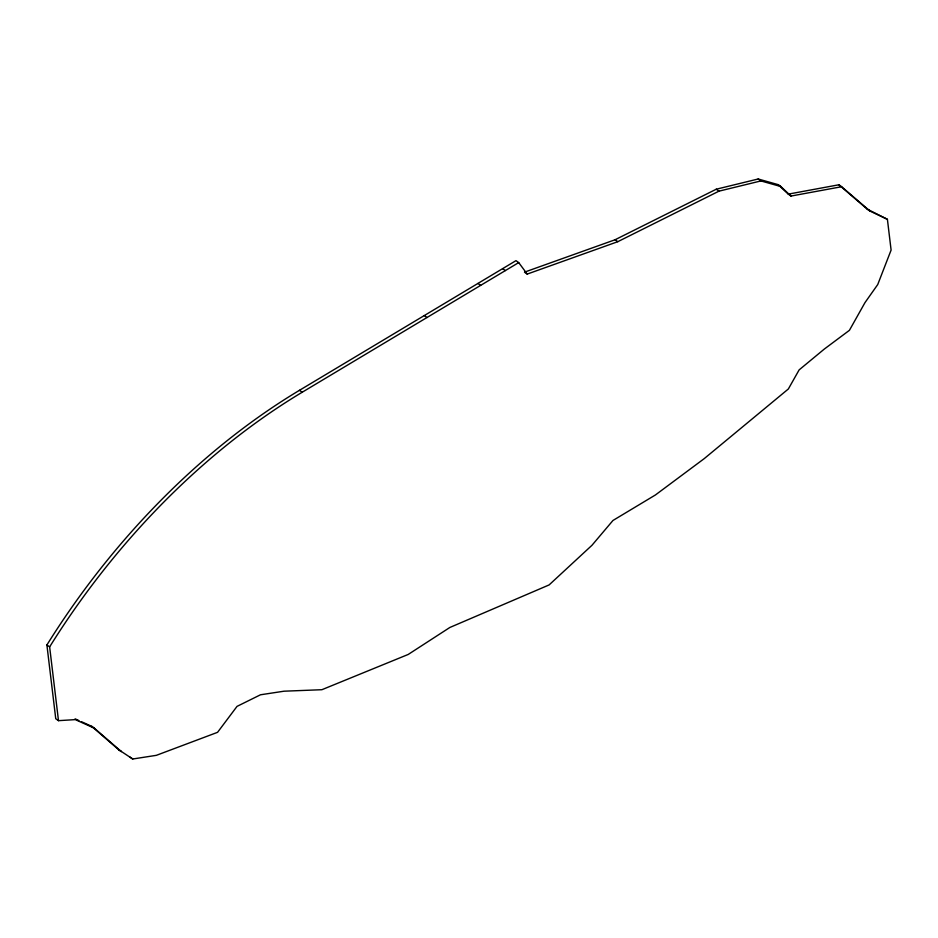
<?xml version="1.0" encoding="UTF-8"?>
<svg xmlns="http://www.w3.org/2000/svg" width="938" height="938" viewBox="0 0 938 938"><rect width="100%" height="100%" fill="white"/><g stroke="black" fill="none" stroke-linecap="round" stroke-linejoin="round"><path stroke-width="1.41" d="M118.645 749.685L121.377 751.608L94.375 728.216L75.298 719.622L58.484 720.665L55.752 718.731L46.9 644.969A532.807 336.672 -54.8 0 1 299.492 390.302L515.97 260.658L518.702 262.593L527.215 274.084L617.779 241.687L718.989 191.153L760.917 180.928L780.826 186.545L791.015 196.054L841.62 186.721L869.96 211.05L887.407 219.328L891.1 250.083L877.734 284.542L864.965 302.646L849.418 330.328L824.338 349.042L799.129 369.889L788.354 388.977L704.215 458.635L655.416 494.971L612.971 520.473L591.96 545.295L549.117 584.925L449.877 627.463L408.206 654.454L321.886 689.711L284.015 691.2L260.483 694.788L237.033 706.373L217.569 732.32L156.353 755.336L132.715 759.006L118.645 749.685L91.643 726.282L81.465 721.709M58.484 720.665L49.632 646.892A532.807 336.672 -54.8 0 1 302.224 392.225L518.702 262.593M527.215 274.084L524.471 272.161L615.047 239.765L716.257 189.218L758.174 178.994L778.083 184.622L780.826 186.545M778.083 184.622L788.272 194.131L838.889 184.786L841.62 186.721M75.11 718.848L78.921 720.56M838.889 184.786L867.216 209.127L887.407 219.328M867.216 209.127L869.96 211.05M788.272 194.131L791.015 196.054M758.174 178.994L760.917 180.928M716.257 189.218L718.989 191.153M615.047 239.765L617.779 241.687M502.639 268.643L505.371 270.578M477.923 283.452L480.655 285.375M424.269 315.578L427.001 317.513M299.492 390.302L302.224 392.225M46.9 644.969L49.632 646.892M91.643 726.282L94.375 728.216M129.983 757.072L132.715 759.006"/></g></svg>
